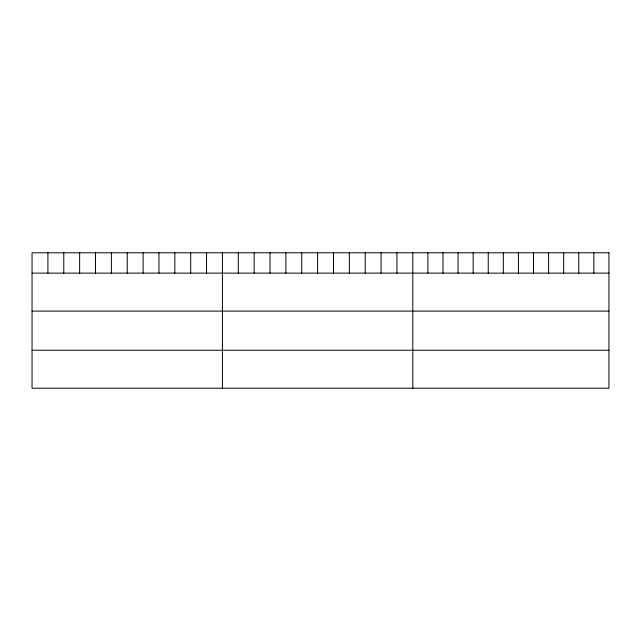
<?xml version="1.0" encoding="UTF-8"?>
<svg xmlns="http://www.w3.org/2000/svg" width="641" height="641" viewBox="0 0 641 641"><rect width="100%" height="100%" fill="white"/><g stroke="black" fill="none" stroke-linecap="round" stroke-linejoin="round"><path stroke-width="0.96" d="M32.05 273.122L608.95 273.122M32.05 311.109L608.95 311.109M32.05 350.242L608.95 350.242M593.862 252.778L593.862 273.122M578.775 252.778L578.775 273.122M563.687 252.778L563.687 273.122M548.6 252.778L548.6 273.122M533.512 252.778L533.512 273.122M518.425 252.778L518.425 273.122M503.329 252.778L503.329 273.122M488.242 252.778L488.242 273.122M473.154 252.778L473.154 273.122M458.067 252.778L458.067 273.122M442.979 252.778L442.979 273.122M427.892 252.778L427.892 273.122M412.804 252.778L412.804 388.222M396.939 252.778L396.939 273.122M381.075 252.778L381.075 273.122M365.21 252.778L365.21 273.122M349.345 252.778L349.345 273.122M333.48 252.778L333.48 273.122M317.615 252.778L317.615 273.122M301.751 252.778L301.751 273.122M285.886 252.778L285.886 273.122M270.021 252.778L270.021 273.122M254.156 252.778L254.156 273.122M238.292 252.778L238.292 273.122M222.427 252.778L222.427 388.222M206.562 252.778L206.562 273.122M190.697 252.778L190.697 273.122M174.833 252.778L174.833 273.122M158.968 252.778L158.968 273.122M143.103 252.778L143.103 273.122M127.239 252.778L127.239 273.122M111.374 252.778L111.374 273.122M95.509 252.778L95.509 273.122M79.644 252.778L79.644 273.122M63.779 252.778L63.779 273.122M47.915 252.778L47.915 273.122M608.95 252.778L32.05 252.778L32.05 388.222L608.95 388.222L608.95 252.778"/></g></svg>
